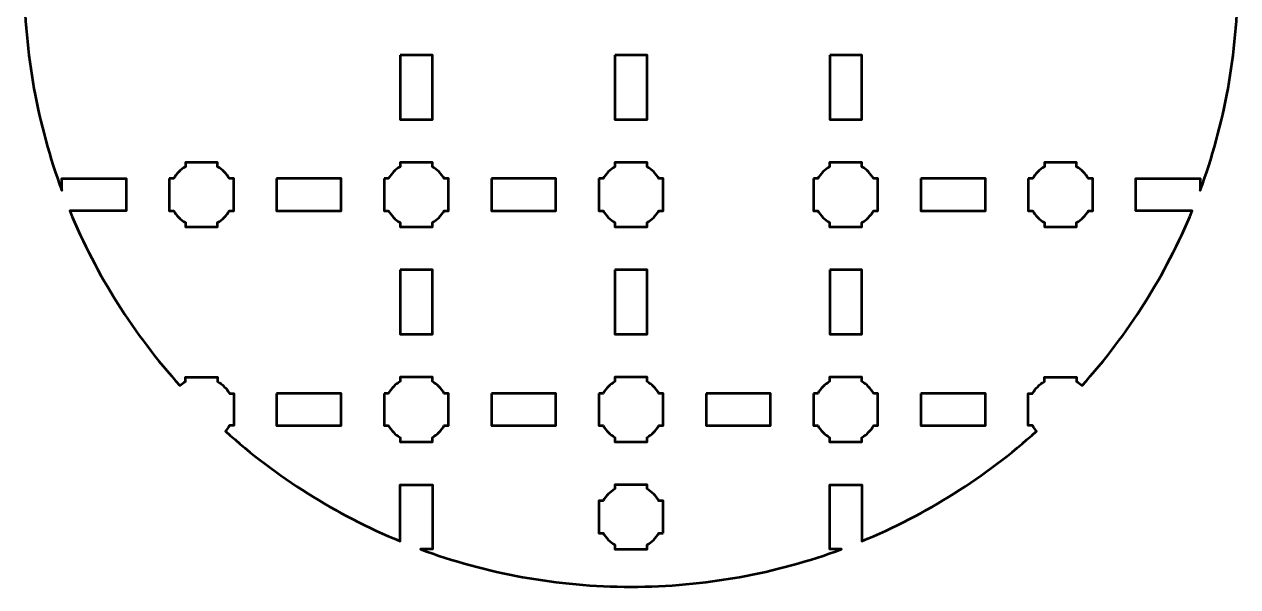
# Model space of a CAD drawing. Header units: centimetres. Extents: x -215 to 208, y -170 to 139.
# Drawn here: x -33.65 to -22.35, y -155.65 to -150.41 of the extents above; entities that cross this region are included whole.
import ezdxf

# ---------------------------------------------------------------- set-up
doc = ezdxf.new("R2010")
doc.units = ezdxf.units.CM
doc.header["$MEASUREMENT"] = 0
doc.layers.add('Layer 1', color=7, linetype='Continuous')

msp = doc.modelspace()

# ---------------------------------------------------------------- linework, layer by layer
at = {"layer": 'Layer 1', "color": 250, "lineweight": 53}
for points, knots in [([(-27.99995, -144.35), (-27.31048, -144.35), (-26.64991, -144.47376), (-26.03899, -144.69995), (-26.03899, -144.69995), (-26.03899, -144.69995), (-26.14994, -144.69995), (-26.14994, -144.69995), (-26.14994, -144.69995), (-26.14994, -144.69995), (-26.14994, -145.29995), (-26.14994, -145.29995), (-26.14994, -145.29995), (-26.14994, -145.29995), (-25.84993, -145.29995), (-25.84993, -145.29995), (-25.84993, -145.29995), (-25.84993, -145.29995), (-25.84993, -144.77407), (-25.84993, -144.77407), (-25.84993, -144.77407), (-25.24837, -145.0219), (-24.69902, -145.37065), (-24.22282, -145.79911), (-24.22282, -145.79911), (-24.23684, -145.81465), (-24.24925, -145.83167), (-24.2598, -145.8499), (-24.2598, -145.8499), (-24.2598, -145.8499), (-24.3, -145.8499), (-24.3, -145.8499), (-24.3, -145.8499), (-24.3, -145.8499), (-24.3, -146.1499), (-24.3, -146.1499), (-24.3, -146.1499), (-24.3, -146.1499), (-24.25985, -146.1499), (-24.25985, -146.1499), (-24.25985, -146.1499), (-24.23352, -146.19545), (-24.19554, -146.23344), (-24.15, -146.2598), (-24.15, -146.2598), (-24.15, -146.2598), (-24.15, -146.2999), (-24.15, -146.2999), (-24.15, -146.2999), (-24.15, -146.2999), (-24.00663, -146.2999), (-24.00663, -146.2999), (-24.00663, -146.2999), (-24.00663, -146.2999), (-23.99995, -146.29998), (-23.99995, -146.29998), (-23.99995, -146.29998), (-23.99995, -146.29998), (-23.99328, -146.2999), (-23.99328, -146.2999), (-23.99328, -146.2999), (-23.99328, -146.2999), (-23.85, -146.2999), (-23.85, -146.2999), (-23.85, -146.2999), (-23.85, -146.2999), (-23.85, -146.25984), (-23.85, -146.25984), (-23.85, -146.25984), (-23.83174, -146.24928), (-23.8147, -146.23684), (-23.79913, -146.2228), (-23.79913, -146.2228), (-23.37062, -146.699), (-23.02184, -147.24839), (-22.77396, -147.84996), (-22.77396, -147.84996), (-22.77396, -147.84996), (-23.29995, -147.84996), (-23.29995, -147.84996), (-23.29995, -147.84996), (-23.29995, -147.84996), (-23.29995, -148.14997), (-23.29995, -148.14997), (-23.29995, -148.14997), (-23.29995, -148.14997), (-22.69995, -148.14997), (-22.69995, -148.14997), (-22.69995, -148.14997), (-22.69995, -148.14997), (-22.69995, -148.03918), (-22.69995, -148.03918), (-22.69995, -148.03918), (-22.47372, -148.65004), (-22.35, -149.31059), (-22.35, -150.00004), (-22.35, -150.00004), (-22.35, -150.68951), (-22.4737, -151.35007), (-22.69995, -151.96092), (-22.69995, -151.96092), (-22.69995, -151.96092), (-22.69995, -151.84996), (-22.69995, -151.84996), (-22.69995, -151.84996), (-22.69995, -151.84996), (-23.29995, -151.84996), (-23.29995, -151.84996), (-23.29995, -151.84996), (-23.29995, -151.84996), (-23.29995, -152.14997), (-23.29995, -152.14997), (-23.29995, -152.14997), (-23.29995, -152.14997), (-22.7739, -152.14997), (-22.7739, -152.14997), (-22.7739, -152.14997), (-23.0218, -152.75151), (-23.37053, -153.30095), (-23.79908, -153.77716), (-23.79908, -153.77716), (-23.81466, -153.7631), (-23.83172, -153.75066), (-23.85, -153.74009), (-23.85, -153.74009), (-23.85, -153.74009), (-23.85, -153.6999), (-23.85, -153.6999), (-23.85, -153.6999), (-23.85, -153.6999), (-24.15, -153.6999), (-24.15, -153.6999), (-24.15, -153.6999), (-24.15, -153.6999), (-24.15, -153.74012), (-24.15, -153.74012), (-24.15, -153.74012), (-24.19551, -153.76645), (-24.23347, -153.80438), (-24.2598, -153.8499), (-24.2598, -153.8499), (-24.2598, -153.8499), (-24.3, -153.8499), (-24.3, -153.8499), (-24.3, -153.8499), (-24.3, -153.8499), (-24.3, -154.1499), (-24.3, -154.1499), (-24.3, -154.1499), (-24.3, -154.1499), (-24.25985, -154.1499), (-24.25985, -154.1499), (-24.25985, -154.1499), (-24.24928, -154.16819), (-24.23683, -154.18526), (-24.22277, -154.20084), (-24.22277, -154.20084), (-24.69897, -154.62932), (-25.24836, -154.97809), (-25.84993, -155.22593), (-25.84993, -155.22593), (-25.84993, -155.22593), (-25.84993, -154.69995), (-25.84993, -154.69995), (-25.84993, -154.69995), (-25.84993, -154.69995), (-26.14994, -154.69995), (-26.14994, -154.69995), (-26.14994, -154.69995), (-26.14994, -154.69995), (-26.14994, -155.29995), (-26.14994, -155.29995), (-26.14994, -155.29995), (-26.14994, -155.29995), (-26.03873, -155.29995), (-26.03873, -155.29995), (-26.03873, -155.29995), (-26.6497, -155.52626), (-27.31038, -155.65), (-27.99995, -155.65), (-27.99995, -155.65), (-28.68954, -155.65), (-29.35021, -155.52621), (-29.96122, -155.29995), (-29.96122, -155.29995), (-29.96122, -155.29995), (-29.84997, -155.29995), (-29.84997, -155.29995), (-29.84997, -155.29995), (-29.84997, -155.29995), (-29.84997, -154.69995), (-29.84997, -154.69995), (-29.84997, -154.69995), (-29.84997, -154.69995), (-30.14997, -154.69995), (-30.14997, -154.69995), (-30.14997, -154.69995), (-30.14997, -154.69995), (-30.14997, -155.22595), (-30.14997, -155.22595), (-30.14997, -155.22595), (-30.75158, -154.97811), (-31.30098, -154.62936), (-31.77719, -154.20087), (-31.77719, -154.20087), (-31.76312, -154.18528), (-31.75065, -154.1682), (-31.74007, -154.1499), (-31.74007, -154.1499), (-31.74007, -154.1499), (-31.7, -154.1499), (-31.7, -154.1499), (-31.7, -154.1499), (-31.7, -154.1499), (-31.7, -154.00461), (-31.7, -154.00461), (-31.7, -154.00461), (-31.7, -154.00461), (-31.69994, -153.99997), (-31.69994, -153.99997), (-31.69994, -153.99997), (-31.69994, -153.99997), (-31.7, -153.99532), (-31.7, -153.99532), (-31.7, -153.99532), (-31.7, -153.99532), (-31.7, -153.8499), (-31.7, -153.8499), (-31.7, -153.8499), (-31.7, -153.8499), (-31.74012, -153.8499), (-31.74012, -153.8499), (-31.74012, -153.8499), (-31.76648, -153.80437), (-31.80447, -153.76642), (-31.85, -153.74009), (-31.85, -153.74009), (-31.85, -153.74009), (-31.85, -153.6999), (-31.85, -153.6999), (-31.85, -153.6999), (-31.85, -153.6999), (-32.15, -153.6999), (-32.15, -153.6999), (-32.15, -153.6999), (-32.15, -153.6999), (-32.15, -153.74012), (-32.15, -153.74012), (-32.15, -153.74012), (-32.16827, -153.75069), (-32.18532, -153.76313), (-32.20089, -153.77718), (-32.20089, -153.77718), (-32.62941, -153.30095), (-32.9782, -152.75156), (-33.22608, -152.14997), (-33.22608, -152.14997), (-33.22608, -152.14997), (-32.69995, -152.14997), (-32.69995, -152.14997), (-32.69995, -152.14997), (-32.69995, -152.14997), (-32.69995, -151.84996), (-32.69995, -151.84996), (-32.69995, -151.84996), (-32.69995, -151.84996), (-33.29995, -151.84996), (-33.29995, -151.84996), (-33.29995, -151.84996), (-33.29995, -151.84996), (-33.29995, -151.96113), (-33.29995, -151.96113), (-33.29995, -151.96113), (-33.52625, -151.35021), (-33.65, -150.68958), (-33.65, -150.00004), (-33.65, -150.00004), (-33.65, -149.31048), (-33.52624, -148.64983), (-33.29995, -148.0389), (-33.29995, -148.0389), (-33.29995, -148.0389), (-33.29995, -148.14997), (-33.29995, -148.14997), (-33.29995, -148.14997), (-33.29995, -148.14997), (-32.69995, -148.14997), (-32.69995, -148.14997), (-32.69995, -148.14997), (-32.69995, -148.14997), (-32.69995, -147.84996), (-32.69995, -147.84996), (-32.69995, -147.84996), (-32.69995, -147.84996), (-33.22604, -147.84996), (-33.22604, -147.84996), (-33.22604, -147.84996), (-32.97815, -147.24837), (-32.62937, -146.69898), (-32.20084, -146.22277), (-32.20084, -146.22277), (-32.18529, -146.2368), (-32.16825, -146.24924), (-32.15, -146.2598), (-32.15, -146.2598), (-32.15, -146.2598), (-32.15, -146.2999), (-32.15, -146.2999), (-32.15, -146.2999), (-32.15, -146.2999), (-32.00663, -146.2999), (-32.00663, -146.2999), (-32.00663, -146.2999), (-32.00663, -146.2999), (-31.99995, -146.29998), (-31.99995, -146.29998), (-31.99995, -146.29998), (-31.99995, -146.29998), (-31.99328, -146.2999), (-31.99328, -146.2999), (-31.99328, -146.2999), (-31.99328, -146.2999), (-31.85, -146.2999), (-31.85, -146.2999), (-31.85, -146.2999), (-31.85, -146.2999), (-31.85, -146.25984), (-31.85, -146.25984), (-31.85, -146.25984), (-31.80442, -146.23348), (-31.76642, -146.19547), (-31.74007, -146.1499), (-31.74007, -146.1499), (-31.74007, -146.1499), (-31.7, -146.1499), (-31.7, -146.1499), (-31.7, -146.1499), (-31.7, -146.1499), (-31.7, -146.00461), (-31.7, -146.00461), (-31.7, -146.00461), (-31.7, -146.00461), (-31.69994, -145.99997), (-31.69994, -145.99997), (-31.69994, -145.99997), (-31.69994, -145.99997), (-31.7, -145.99532), (-31.7, -145.99532), (-31.7, -145.99532), (-31.7, -145.99532), (-31.7, -145.8499), (-31.7, -145.8499), (-31.7, -145.8499), (-31.7, -145.8499), (-31.74012, -145.8499), (-31.74012, -145.8499), (-31.74012, -145.8499), (-31.75068, -145.83166), (-31.76311, -145.81464), (-31.77714, -145.79909), (-31.77714, -145.79909), (-31.30092, -145.37063), (-30.75156, -145.02188), (-30.14997, -144.77405), (-30.14997, -144.77405), (-30.14997, -144.77405), (-30.14997, -145.29995), (-30.14997, -145.29995), (-30.14997, -145.29995), (-30.14997, -145.29995), (-29.84997, -145.29995), (-29.84997, -145.29995), (-29.84997, -145.29995), (-29.84997, -145.29995), (-29.84997, -144.69995), (-29.84997, -144.69995), (-29.84997, -144.69995), (-29.84997, -144.69995), (-29.96096, -144.69995), (-29.96096, -144.69995), (-29.96096, -144.69995), (-29.35002, -144.47376), (-28.68944, -144.35), (-27.99995, -144.35)], [0, 0, 0, 0, 0.01041667, 0.01041667, 0.01041667, 0.01041667, 0.02083333, 0.02083333, 0.02083333, 0.02083333, 0.03125, 0.03125, 0.03125, 0.03125, 0.04166667, 0.04166667, 0.04166667, 0.04166667, 0.05208333, 0.05208333, 0.05208333, 0.05208333, 0.0625, 0.0625, 0.0625, 0.0625, 0.07291667, 0.07291667, 0.07291667, 0.07291667, 0.08333333, 0.08333333, 0.08333333, 0.08333333, 0.09375, 0.09375, 0.09375, 0.09375, 0.10416667, 0.10416667, 0.10416667, 0.10416667, 0.11458333, 0.11458333, 0.11458333, 0.11458333, 0.125, 0.125, 0.125, 0.125, 0.13541667, 0.13541667, 0.13541667, 0.13541667, 0.14583333, 0.14583333, 0.14583333, 0.14583333, 0.15625, 0.15625, 0.15625, 0.15625, 0.16666667, 0.16666667, 0.16666667, 0.16666667, 0.17708333, 0.17708333, 0.17708333, 0.17708333, 0.1875, 0.1875, 0.1875, 0.1875, 0.19791667, 0.19791667, 0.19791667, 0.19791667, 0.20833333, 0.20833333, 0.20833333, 0.20833333, 0.21875, 0.21875, 0.21875, 0.21875, 0.22916667, 0.22916667, 0.22916667, 0.22916667, 0.23958333, 0.23958333, 0.23958333, 0.23958333, 0.25, 0.25, 0.25, 0.25, 0.26041667, 0.26041667, 0.26041667, 0.26041667, 0.27083333, 0.27083333, 0.27083333, 0.27083333, 0.28125, 0.28125, 0.28125, 0.28125, 0.29166667, 0.29166667, 0.29166667, 0.29166667, 0.30208333, 0.30208333, 0.30208333, 0.30208333, 0.3125, 0.3125, 0.3125, 0.3125, 0.32291667, 0.32291667, 0.32291667, 0.32291667, 0.33333333, 0.33333333, 0.33333333, 0.33333333, 0.34375, 0.34375, 0.34375, 0.34375, 0.35416667, 0.35416667, 0.35416667, 0.35416667, 0.36458333, 0.36458333, 0.36458333, 0.36458333, 0.375, 0.375, 0.375, 0.375, 0.38541667, 0.38541667, 0.38541667, 0.38541667, 0.39583333, 0.39583333, 0.39583333, 0.39583333, 0.40625, 0.40625, 0.40625, 0.40625, 0.41666667, 0.41666667, 0.41666667, 0.41666667, 0.42708333, 0.42708333, 0.42708333, 0.42708333, 0.4375, 0.4375, 0.4375, 0.4375, 0.44791667, 0.44791667, 0.44791667, 0.44791667, 0.45833333, 0.45833333, 0.45833333, 0.45833333, 0.46875, 0.46875, 0.46875, 0.46875, 0.47916667, 0.47916667, 0.47916667, 0.47916667, 0.48958333, 0.48958333, 0.48958333, 0.48958333, 0.5, 0.5, 0.5, 0.5, 0.51041667, 0.51041667, 0.51041667, 0.51041667, 0.52083333, 0.52083333, 0.52083333, 0.52083333, 0.53125, 0.53125, 0.53125, 0.53125, 0.54166667, 0.54166667, 0.54166667, 0.54166667, 0.55208333, 0.55208333, 0.55208333, 0.55208333, 0.5625, 0.5625, 0.5625, 0.5625, 0.57291667, 0.57291667, 0.57291667, 0.57291667, 0.58333333, 0.58333333, 0.58333333, 0.58333333, 0.59375, 0.59375, 0.59375, 0.59375, 0.60416667, 0.60416667, 0.60416667, 0.60416667, 0.61458333, 0.61458333, 0.61458333, 0.61458333, 0.625, 0.625, 0.625, 0.625, 0.63541667, 0.63541667, 0.63541667, 0.63541667, 0.64583333, 0.64583333, 0.64583333, 0.64583333, 0.65625, 0.65625, 0.65625, 0.65625, 0.66666667, 0.66666667, 0.66666667, 0.66666667, 0.67708333, 0.67708333, 0.67708333, 0.67708333, 0.6875, 0.6875, 0.6875, 0.6875, 0.69791667, 0.69791667, 0.69791667, 0.69791667, 0.70833333, 0.70833333, 0.70833333, 0.70833333, 0.71875, 0.71875, 0.71875, 0.71875, 0.72916667, 0.72916667, 0.72916667, 0.72916667, 0.73958333, 0.73958333, 0.73958333, 0.73958333, 0.75, 0.75, 0.75, 0.75, 0.76041667, 0.76041667, 0.76041667, 0.76041667, 0.77083333, 0.77083333, 0.77083333, 0.77083333, 0.78125, 0.78125, 0.78125, 0.78125, 0.79166667, 0.79166667, 0.79166667, 0.79166667, 0.80208333, 0.80208333, 0.80208333, 0.80208333, 0.8125, 0.8125, 0.8125, 0.8125, 0.82291667, 0.82291667, 0.82291667, 0.82291667, 0.83333333, 0.83333333, 0.83333333, 0.83333333, 0.84375, 0.84375, 0.84375, 0.84375, 0.85416667, 0.85416667, 0.85416667, 0.85416667, 0.86458333, 0.86458333, 0.86458333, 0.86458333, 0.875, 0.875, 0.875, 0.875, 0.88541667, 0.88541667, 0.88541667, 0.88541667, 0.89583333, 0.89583333, 0.89583333, 0.89583333, 0.90625, 0.90625, 0.90625, 0.90625, 0.91666667, 0.91666667, 0.91666667, 0.91666667, 0.92708333, 0.92708333, 0.92708333, 0.92708333, 0.9375, 0.9375, 0.9375, 0.9375, 0.94791667, 0.94791667, 0.94791667, 0.94791667, 0.95833333, 0.95833333, 0.95833333, 0.95833333, 0.96875, 0.96875, 0.96875, 0.96875, 0.97916667, 0.97916667, 0.97916667, 0.97916667, 0.98958333, 0.98958333, 0.98958333, 0.98958333, 1, 1, 1, 1]), ([(-30.14997, -150.69998), (-30.14997, -150.69998), (-29.84997, -150.69998), (-29.84997, -150.69998), (-29.84997, -150.69998), (-29.84997, -150.69998), (-29.84997, -151.29998), (-29.84997, -151.29998), (-29.84997, -151.29998), (-29.84997, -151.29998), (-30.14997, -151.29998), (-30.14997, -151.29998), (-30.14997, -151.29998), (-30.14997, -151.29998), (-30.14997, -150.69998), (-30.14997, -150.69998)], [0, 0, 0, 0, 0.25, 0.25, 0.25, 0.25, 0.5, 0.5, 0.5, 0.5, 0.75, 0.75, 0.75, 0.75, 1, 1, 1, 1]), ([(-28.15004, -150.69998), (-28.15004, -150.69998), (-27.85004, -150.69998), (-27.85004, -150.69998), (-27.85004, -150.69998), (-27.85004, -150.69998), (-27.85004, -151.29998), (-27.85004, -151.29998), (-27.85004, -151.29998), (-27.85004, -151.29998), (-28.15004, -151.29998), (-28.15004, -151.29998), (-28.15004, -151.29998), (-28.15004, -151.29998), (-28.15004, -150.69998), (-28.15004, -150.69998)], [0, 0, 0, 0, 0.25, 0.25, 0.25, 0.25, 0.5, 0.5, 0.5, 0.5, 0.75, 0.75, 0.75, 0.75, 1, 1, 1, 1]), ([(-26.14994, -150.69998), (-26.14994, -150.69998), (-25.84993, -150.69998), (-25.84993, -150.69998), (-25.84993, -150.69998), (-25.84993, -150.69998), (-25.84993, -151.29998), (-25.84993, -151.29998), (-25.84993, -151.29998), (-25.84993, -151.29998), (-26.14994, -151.29998), (-26.14994, -151.29998), (-26.14994, -151.29998), (-26.14994, -151.29998), (-26.14994, -150.69998), (-26.14994, -150.69998)], [0, 0, 0, 0, 0.25, 0.25, 0.25, 0.25, 0.5, 0.5, 0.5, 0.5, 0.75, 0.75, 0.75, 0.75, 1, 1, 1, 1]), ([(-32.3, -151.8499), (-32.3, -151.8499), (-32.2598, -151.8499), (-32.2598, -151.8499), (-32.2598, -151.8499), (-32.23347, -151.80438), (-32.19551, -151.76645), (-32.15, -151.74012), (-32.15, -151.74012), (-32.15, -151.74012), (-32.15, -151.6999), (-32.15, -151.6999), (-32.15, -151.6999), (-32.15, -151.6999), (-31.85, -151.6999), (-31.85, -151.6999), (-31.85, -151.6999), (-31.85, -151.6999), (-31.85, -151.74009), (-31.85, -151.74009), (-31.85, -151.74009), (-31.80447, -151.76642), (-31.76648, -151.80437), (-31.74012, -151.8499), (-31.74012, -151.8499), (-31.74012, -151.8499), (-31.7, -151.8499), (-31.7, -151.8499), (-31.7, -151.8499), (-31.7, -151.8499), (-31.7, -151.99532), (-31.7, -151.99532), (-31.7, -151.99532), (-31.7, -151.99532), (-31.69994, -151.99997), (-31.69994, -151.99997), (-31.69994, -151.99997), (-31.69994, -151.99997), (-31.7, -152.00461), (-31.7, -152.00461), (-31.7, -152.00461), (-31.7, -152.00461), (-31.7, -152.1499), (-31.7, -152.1499), (-31.7, -152.1499), (-31.7, -152.1499), (-31.74007, -152.1499), (-31.74007, -152.1499), (-31.74007, -152.1499), (-31.76642, -152.19547), (-31.80442, -152.23348), (-31.85, -152.25984), (-31.85, -152.25984), (-31.85, -152.25984), (-31.85, -152.2999), (-31.85, -152.2999), (-31.85, -152.2999), (-31.85, -152.2999), (-31.99328, -152.2999), (-31.99328, -152.2999), (-31.99328, -152.2999), (-31.99328, -152.2999), (-31.99995, -152.29998), (-31.99995, -152.29998), (-31.99995, -152.29998), (-31.99995, -152.29998), (-32.00663, -152.2999), (-32.00663, -152.2999), (-32.00663, -152.2999), (-32.00663, -152.2999), (-32.15, -152.2999), (-32.15, -152.2999), (-32.15, -152.2999), (-32.15, -152.2999), (-32.15, -152.2598), (-32.15, -152.2598), (-32.15, -152.2598), (-32.19554, -152.23344), (-32.23352, -152.19545), (-32.25985, -152.1499), (-32.25985, -152.1499), (-32.25985, -152.1499), (-32.3, -152.1499), (-32.3, -152.1499), (-32.3, -152.1499), (-32.3, -152.1499), (-32.3, -151.8499), (-32.3, -151.8499)], [0, 0, 0, 0, 0.04545455, 0.04545455, 0.04545455, 0.04545455, 0.09090909, 0.09090909, 0.09090909, 0.09090909, 0.13636364, 0.13636364, 0.13636364, 0.13636364, 0.18181818, 0.18181818, 0.18181818, 0.18181818, 0.22727273, 0.22727273, 0.22727273, 0.22727273, 0.27272727, 0.27272727, 0.27272727, 0.27272727, 0.31818182, 0.31818182, 0.31818182, 0.31818182, 0.36363636, 0.36363636, 0.36363636, 0.36363636, 0.40909091, 0.40909091, 0.40909091, 0.40909091, 0.45454545, 0.45454545, 0.45454545, 0.45454545, 0.5, 0.5, 0.5, 0.5, 0.54545455, 0.54545455, 0.54545455, 0.54545455, 0.59090909, 0.59090909, 0.59090909, 0.59090909, 0.63636364, 0.63636364, 0.63636364, 0.63636364, 0.68181818, 0.68181818, 0.68181818, 0.68181818, 0.72727273, 0.72727273, 0.72727273, 0.72727273, 0.77272727, 0.77272727, 0.77272727, 0.77272727, 0.81818182, 0.81818182, 0.81818182, 0.81818182, 0.86363636, 0.86363636, 0.86363636, 0.86363636, 0.90909091, 0.90909091, 0.90909091, 0.90909091, 0.95454545, 0.95454545, 0.95454545, 0.95454545, 1, 1, 1, 1]), ([(-30.3, -151.8499), (-30.3, -151.8499), (-30.2598, -151.8499), (-30.2598, -151.8499), (-30.2598, -151.8499), (-30.23347, -151.80438), (-30.19551, -151.76645), (-30.15, -151.74012), (-30.15, -151.74012), (-30.15, -151.74012), (-30.15, -151.6999), (-30.15, -151.6999), (-30.15, -151.6999), (-30.15, -151.6999), (-29.85, -151.6999), (-29.85, -151.6999), (-29.85, -151.6999), (-29.85, -151.6999), (-29.85, -151.74009), (-29.85, -151.74009), (-29.85, -151.74009), (-29.80447, -151.76642), (-29.76648, -151.80437), (-29.74012, -151.8499), (-29.74012, -151.8499), (-29.74012, -151.8499), (-29.7, -151.8499), (-29.7, -151.8499), (-29.7, -151.8499), (-29.7, -151.8499), (-29.7, -151.99532), (-29.7, -151.99532), (-29.7, -151.99532), (-29.7, -151.99532), (-29.69994, -151.99997), (-29.69994, -151.99997), (-29.69994, -151.99997), (-29.69994, -151.99997), (-29.7, -152.00461), (-29.7, -152.00461), (-29.7, -152.00461), (-29.7, -152.00461), (-29.7, -152.1499), (-29.7, -152.1499), (-29.7, -152.1499), (-29.7, -152.1499), (-29.74007, -152.1499), (-29.74007, -152.1499), (-29.74007, -152.1499), (-29.76642, -152.19547), (-29.80442, -152.23348), (-29.85, -152.25984), (-29.85, -152.25984), (-29.85, -152.25984), (-29.85, -152.2999), (-29.85, -152.2999), (-29.85, -152.2999), (-29.85, -152.2999), (-29.99328, -152.2999), (-29.99328, -152.2999), (-29.99328, -152.2999), (-29.99328, -152.2999), (-29.99995, -152.29998), (-29.99995, -152.29998), (-29.99995, -152.29998), (-29.99995, -152.29998), (-30.00663, -152.2999), (-30.00663, -152.2999), (-30.00663, -152.2999), (-30.00663, -152.2999), (-30.15, -152.2999), (-30.15, -152.2999), (-30.15, -152.2999), (-30.15, -152.2999), (-30.15, -152.2598), (-30.15, -152.2598), (-30.15, -152.2598), (-30.19554, -152.23344), (-30.23352, -152.19545), (-30.25985, -152.1499), (-30.25985, -152.1499), (-30.25985, -152.1499), (-30.3, -152.1499), (-30.3, -152.1499), (-30.3, -152.1499), (-30.3, -152.1499), (-30.3, -151.8499), (-30.3, -151.8499)], [0, 0, 0, 0, 0.04545455, 0.04545455, 0.04545455, 0.04545455, 0.09090909, 0.09090909, 0.09090909, 0.09090909, 0.13636364, 0.13636364, 0.13636364, 0.13636364, 0.18181818, 0.18181818, 0.18181818, 0.18181818, 0.22727273, 0.22727273, 0.22727273, 0.22727273, 0.27272727, 0.27272727, 0.27272727, 0.27272727, 0.31818182, 0.31818182, 0.31818182, 0.31818182, 0.36363636, 0.36363636, 0.36363636, 0.36363636, 0.40909091, 0.40909091, 0.40909091, 0.40909091, 0.45454545, 0.45454545, 0.45454545, 0.45454545, 0.5, 0.5, 0.5, 0.5, 0.54545455, 0.54545455, 0.54545455, 0.54545455, 0.59090909, 0.59090909, 0.59090909, 0.59090909, 0.63636364, 0.63636364, 0.63636364, 0.63636364, 0.68181818, 0.68181818, 0.68181818, 0.68181818, 0.72727273, 0.72727273, 0.72727273, 0.72727273, 0.77272727, 0.77272727, 0.77272727, 0.77272727, 0.81818182, 0.81818182, 0.81818182, 0.81818182, 0.86363636, 0.86363636, 0.86363636, 0.86363636, 0.90909091, 0.90909091, 0.90909091, 0.90909091, 0.95454545, 0.95454545, 0.95454545, 0.95454545, 1, 1, 1, 1]), ([(-28.3, -151.8499), (-28.3, -151.8499), (-28.2598, -151.8499), (-28.2598, -151.8499), (-28.2598, -151.8499), (-28.23347, -151.80438), (-28.19551, -151.76645), (-28.15, -151.74012), (-28.15, -151.74012), (-28.15, -151.74012), (-28.15, -151.6999), (-28.15, -151.6999), (-28.15, -151.6999), (-28.15, -151.6999), (-27.85, -151.6999), (-27.85, -151.6999), (-27.85, -151.6999), (-27.85, -151.6999), (-27.85, -151.74009), (-27.85, -151.74009), (-27.85, -151.74009), (-27.80447, -151.76642), (-27.76648, -151.80437), (-27.74012, -151.8499), (-27.74012, -151.8499), (-27.74012, -151.8499), (-27.7, -151.8499), (-27.7, -151.8499), (-27.7, -151.8499), (-27.7, -151.8499), (-27.7, -151.99532), (-27.7, -151.99532), (-27.7, -151.99532), (-27.7, -151.99532), (-27.69994, -151.99997), (-27.69994, -151.99997), (-27.69994, -151.99997), (-27.69994, -151.99997), (-27.7, -152.00461), (-27.7, -152.00461), (-27.7, -152.00461), (-27.7, -152.00461), (-27.7, -152.1499), (-27.7, -152.1499), (-27.7, -152.1499), (-27.7, -152.1499), (-27.74007, -152.1499), (-27.74007, -152.1499), (-27.74007, -152.1499), (-27.76642, -152.19547), (-27.80442, -152.23348), (-27.85, -152.25984), (-27.85, -152.25984), (-27.85, -152.25984), (-27.85, -152.2999), (-27.85, -152.2999), (-27.85, -152.2999), (-27.85, -152.2999), (-27.99328, -152.2999), (-27.99328, -152.2999), (-27.99328, -152.2999), (-27.99328, -152.2999), (-27.99995, -152.29998), (-27.99995, -152.29998), (-27.99995, -152.29998), (-27.99995, -152.29998), (-28.00663, -152.2999), (-28.00663, -152.2999), (-28.00663, -152.2999), (-28.00663, -152.2999), (-28.15, -152.2999), (-28.15, -152.2999), (-28.15, -152.2999), (-28.15, -152.2999), (-28.15, -152.2598), (-28.15, -152.2598), (-28.15, -152.2598), (-28.19554, -152.23344), (-28.23352, -152.19545), (-28.25985, -152.1499), (-28.25985, -152.1499), (-28.25985, -152.1499), (-28.3, -152.1499), (-28.3, -152.1499), (-28.3, -152.1499), (-28.3, -152.1499), (-28.3, -151.8499), (-28.3, -151.8499)], [0, 0, 0, 0, 0.04545455, 0.04545455, 0.04545455, 0.04545455, 0.09090909, 0.09090909, 0.09090909, 0.09090909, 0.13636364, 0.13636364, 0.13636364, 0.13636364, 0.18181818, 0.18181818, 0.18181818, 0.18181818, 0.22727273, 0.22727273, 0.22727273, 0.22727273, 0.27272727, 0.27272727, 0.27272727, 0.27272727, 0.31818182, 0.31818182, 0.31818182, 0.31818182, 0.36363636, 0.36363636, 0.36363636, 0.36363636, 0.40909091, 0.40909091, 0.40909091, 0.40909091, 0.45454545, 0.45454545, 0.45454545, 0.45454545, 0.5, 0.5, 0.5, 0.5, 0.54545455, 0.54545455, 0.54545455, 0.54545455, 0.59090909, 0.59090909, 0.59090909, 0.59090909, 0.63636364, 0.63636364, 0.63636364, 0.63636364, 0.68181818, 0.68181818, 0.68181818, 0.68181818, 0.72727273, 0.72727273, 0.72727273, 0.72727273, 0.77272727, 0.77272727, 0.77272727, 0.77272727, 0.81818182, 0.81818182, 0.81818182, 0.81818182, 0.86363636, 0.86363636, 0.86363636, 0.86363636, 0.90909091, 0.90909091, 0.90909091, 0.90909091, 0.95454545, 0.95454545, 0.95454545, 0.95454545, 1, 1, 1, 1]), ([(-26.3, -151.8499), (-26.3, -151.8499), (-26.2598, -151.8499), (-26.2598, -151.8499), (-26.2598, -151.8499), (-26.23347, -151.80438), (-26.19551, -151.76645), (-26.15, -151.74012), (-26.15, -151.74012), (-26.15, -151.74012), (-26.15, -151.6999), (-26.15, -151.6999), (-26.15, -151.6999), (-26.15, -151.6999), (-25.85, -151.6999), (-25.85, -151.6999), (-25.85, -151.6999), (-25.85, -151.6999), (-25.85, -151.74009), (-25.85, -151.74009), (-25.85, -151.74009), (-25.80447, -151.76642), (-25.76648, -151.80437), (-25.74012, -151.8499), (-25.74012, -151.8499), (-25.74012, -151.8499), (-25.7, -151.8499), (-25.7, -151.8499), (-25.7, -151.8499), (-25.7, -151.8499), (-25.7, -151.99532), (-25.7, -151.99532), (-25.7, -151.99532), (-25.7, -151.99532), (-25.69994, -151.99997), (-25.69994, -151.99997), (-25.69994, -151.99997), (-25.69994, -151.99997), (-25.7, -152.00461), (-25.7, -152.00461), (-25.7, -152.00461), (-25.7, -152.00461), (-25.7, -152.1499), (-25.7, -152.1499), (-25.7, -152.1499), (-25.7, -152.1499), (-25.74007, -152.1499), (-25.74007, -152.1499), (-25.74007, -152.1499), (-25.76642, -152.19547), (-25.80442, -152.23348), (-25.85, -152.25984), (-25.85, -152.25984), (-25.85, -152.25984), (-25.85, -152.2999), (-25.85, -152.2999), (-25.85, -152.2999), (-25.85, -152.2999), (-25.99328, -152.2999), (-25.99328, -152.2999), (-25.99328, -152.2999), (-25.99328, -152.2999), (-25.99995, -152.29998), (-25.99995, -152.29998), (-25.99995, -152.29998), (-25.99995, -152.29998), (-26.00663, -152.2999), (-26.00663, -152.2999), (-26.00663, -152.2999), (-26.00663, -152.2999), (-26.15, -152.2999), (-26.15, -152.2999), (-26.15, -152.2999), (-26.15, -152.2999), (-26.15, -152.2598), (-26.15, -152.2598), (-26.15, -152.2598), (-26.19554, -152.23344), (-26.23352, -152.19545), (-26.25985, -152.1499), (-26.25985, -152.1499), (-26.25985, -152.1499), (-26.3, -152.1499), (-26.3, -152.1499), (-26.3, -152.1499), (-26.3, -152.1499), (-26.3, -151.8499), (-26.3, -151.8499)], [0, 0, 0, 0, 0.04545455, 0.04545455, 0.04545455, 0.04545455, 0.09090909, 0.09090909, 0.09090909, 0.09090909, 0.13636364, 0.13636364, 0.13636364, 0.13636364, 0.18181818, 0.18181818, 0.18181818, 0.18181818, 0.22727273, 0.22727273, 0.22727273, 0.22727273, 0.27272727, 0.27272727, 0.27272727, 0.27272727, 0.31818182, 0.31818182, 0.31818182, 0.31818182, 0.36363636, 0.36363636, 0.36363636, 0.36363636, 0.40909091, 0.40909091, 0.40909091, 0.40909091, 0.45454545, 0.45454545, 0.45454545, 0.45454545, 0.5, 0.5, 0.5, 0.5, 0.54545455, 0.54545455, 0.54545455, 0.54545455, 0.59090909, 0.59090909, 0.59090909, 0.59090909, 0.63636364, 0.63636364, 0.63636364, 0.63636364, 0.68181818, 0.68181818, 0.68181818, 0.68181818, 0.72727273, 0.72727273, 0.72727273, 0.72727273, 0.77272727, 0.77272727, 0.77272727, 0.77272727, 0.81818182, 0.81818182, 0.81818182, 0.81818182, 0.86363636, 0.86363636, 0.86363636, 0.86363636, 0.90909091, 0.90909091, 0.90909091, 0.90909091, 0.95454545, 0.95454545, 0.95454545, 0.95454545, 1, 1, 1, 1]), ([(-24.3, -151.8499), (-24.3, -151.8499), (-24.2598, -151.8499), (-24.2598, -151.8499), (-24.2598, -151.8499), (-24.23347, -151.80438), (-24.19551, -151.76645), (-24.15, -151.74012), (-24.15, -151.74012), (-24.15, -151.74012), (-24.15, -151.6999), (-24.15, -151.6999), (-24.15, -151.6999), (-24.15, -151.6999), (-23.85, -151.6999), (-23.85, -151.6999), (-23.85, -151.6999), (-23.85, -151.6999), (-23.85, -151.74009), (-23.85, -151.74009), (-23.85, -151.74009), (-23.80447, -151.76642), (-23.76648, -151.80437), (-23.74012, -151.8499), (-23.74012, -151.8499), (-23.74012, -151.8499), (-23.7, -151.8499), (-23.7, -151.8499), (-23.7, -151.8499), (-23.7, -151.8499), (-23.7, -151.99532), (-23.7, -151.99532), (-23.7, -151.99532), (-23.7, -151.99532), (-23.69994, -151.99997), (-23.69994, -151.99997), (-23.69994, -151.99997), (-23.69994, -151.99997), (-23.7, -152.00461), (-23.7, -152.00461), (-23.7, -152.00461), (-23.7, -152.00461), (-23.7, -152.1499), (-23.7, -152.1499), (-23.7, -152.1499), (-23.7, -152.1499), (-23.74007, -152.1499), (-23.74007, -152.1499), (-23.74007, -152.1499), (-23.76642, -152.19547), (-23.80442, -152.23348), (-23.85, -152.25984), (-23.85, -152.25984), (-23.85, -152.25984), (-23.85, -152.2999), (-23.85, -152.2999), (-23.85, -152.2999), (-23.85, -152.2999), (-23.99328, -152.2999), (-23.99328, -152.2999), (-23.99328, -152.2999), (-23.99328, -152.2999), (-23.99995, -152.29998), (-23.99995, -152.29998), (-23.99995, -152.29998), (-23.99995, -152.29998), (-24.00663, -152.2999), (-24.00663, -152.2999), (-24.00663, -152.2999), (-24.00663, -152.2999), (-24.15, -152.2999), (-24.15, -152.2999), (-24.15, -152.2999), (-24.15, -152.2999), (-24.15, -152.2598), (-24.15, -152.2598), (-24.15, -152.2598), (-24.19554, -152.23344), (-24.23352, -152.19545), (-24.25985, -152.1499), (-24.25985, -152.1499), (-24.25985, -152.1499), (-24.3, -152.1499), (-24.3, -152.1499), (-24.3, -152.1499), (-24.3, -152.1499), (-24.3, -151.8499), (-24.3, -151.8499)], [0, 0, 0, 0, 0.04545455, 0.04545455, 0.04545455, 0.04545455, 0.09090909, 0.09090909, 0.09090909, 0.09090909, 0.13636364, 0.13636364, 0.13636364, 0.13636364, 0.18181818, 0.18181818, 0.18181818, 0.18181818, 0.22727273, 0.22727273, 0.22727273, 0.22727273, 0.27272727, 0.27272727, 0.27272727, 0.27272727, 0.31818182, 0.31818182, 0.31818182, 0.31818182, 0.36363636, 0.36363636, 0.36363636, 0.36363636, 0.40909091, 0.40909091, 0.40909091, 0.40909091, 0.45454545, 0.45454545, 0.45454545, 0.45454545, 0.5, 0.5, 0.5, 0.5, 0.54545455, 0.54545455, 0.54545455, 0.54545455, 0.59090909, 0.59090909, 0.59090909, 0.59090909, 0.63636364, 0.63636364, 0.63636364, 0.63636364, 0.68181818, 0.68181818, 0.68181818, 0.68181818, 0.72727273, 0.72727273, 0.72727273, 0.72727273, 0.77272727, 0.77272727, 0.77272727, 0.77272727, 0.81818182, 0.81818182, 0.81818182, 0.81818182, 0.86363636, 0.86363636, 0.86363636, 0.86363636, 0.90909091, 0.90909091, 0.90909091, 0.90909091, 0.95454545, 0.95454545, 0.95454545, 0.95454545, 1, 1, 1, 1]), ([(-31.29995, -151.84996), (-31.29995, -151.84996), (-30.69995, -151.84996), (-30.69995, -151.84996), (-30.69995, -151.84996), (-30.69995, -151.84996), (-30.69995, -152.14997), (-30.69995, -152.14997), (-30.69995, -152.14997), (-30.69995, -152.14997), (-31.29995, -152.14997), (-31.29995, -152.14997), (-31.29995, -152.14997), (-31.29995, -152.14997), (-31.29995, -151.84996), (-31.29995, -151.84996)], [0, 0, 0, 0, 0.25, 0.25, 0.25, 0.25, 0.5, 0.5, 0.5, 0.5, 0.75, 0.75, 0.75, 0.75, 1, 1, 1, 1]), ([(-29.29999, -151.84996), (-29.29999, -151.84996), (-28.69998, -151.84996), (-28.69998, -151.84996), (-28.69998, -151.84996), (-28.69998, -151.84996), (-28.69998, -152.14997), (-28.69998, -152.14997), (-28.69998, -152.14997), (-28.69998, -152.14997), (-29.29999, -152.14997), (-29.29999, -152.14997), (-29.29999, -152.14997), (-29.29999, -152.14997), (-29.29999, -151.84996), (-29.29999, -151.84996)], [0, 0, 0, 0, 0.25, 0.25, 0.25, 0.25, 0.5, 0.5, 0.5, 0.5, 0.75, 0.75, 0.75, 0.75, 1, 1, 1, 1]), ([(-25.29992, -151.84996), (-25.29992, -151.84996), (-24.69992, -151.84996), (-24.69992, -151.84996), (-24.69992, -151.84996), (-24.69992, -151.84996), (-24.69992, -152.14997), (-24.69992, -152.14997), (-24.69992, -152.14997), (-24.69992, -152.14997), (-25.29992, -152.14997), (-25.29992, -152.14997), (-25.29992, -152.14997), (-25.29992, -152.14997), (-25.29992, -151.84996), (-25.29992, -151.84996)], [0, 0, 0, 0, 0.25, 0.25, 0.25, 0.25, 0.5, 0.5, 0.5, 0.5, 0.75, 0.75, 0.75, 0.75, 1, 1, 1, 1]), ([(-30.14997, -152.69995), (-30.14997, -152.69995), (-29.84997, -152.69995), (-29.84997, -152.69995), (-29.84997, -152.69995), (-29.84997, -152.69995), (-29.84997, -153.29995), (-29.84997, -153.29995), (-29.84997, -153.29995), (-29.84997, -153.29995), (-30.14997, -153.29995), (-30.14997, -153.29995), (-30.14997, -153.29995), (-30.14997, -153.29995), (-30.14997, -152.69995), (-30.14997, -152.69995)], [0, 0, 0, 0, 0.25, 0.25, 0.25, 0.25, 0.5, 0.5, 0.5, 0.5, 0.75, 0.75, 0.75, 0.75, 1, 1, 1, 1]), ([(-28.15004, -152.69995), (-28.15004, -152.69995), (-27.85004, -152.69995), (-27.85004, -152.69995), (-27.85004, -152.69995), (-27.85004, -152.69995), (-27.85004, -153.29995), (-27.85004, -153.29995), (-27.85004, -153.29995), (-27.85004, -153.29995), (-28.15004, -153.29995), (-28.15004, -153.29995), (-28.15004, -153.29995), (-28.15004, -153.29995), (-28.15004, -152.69995), (-28.15004, -152.69995)], [0, 0, 0, 0, 0.25, 0.25, 0.25, 0.25, 0.5, 0.5, 0.5, 0.5, 0.75, 0.75, 0.75, 0.75, 1, 1, 1, 1]), ([(-26.14994, -152.69995), (-26.14994, -152.69995), (-25.84993, -152.69995), (-25.84993, -152.69995), (-25.84993, -152.69995), (-25.84993, -152.69995), (-25.84993, -153.29995), (-25.84993, -153.29995), (-25.84993, -153.29995), (-25.84993, -153.29995), (-26.14994, -153.29995), (-26.14994, -153.29995), (-26.14994, -153.29995), (-26.14994, -153.29995), (-26.14994, -152.69995), (-26.14994, -152.69995)], [0, 0, 0, 0, 0.25, 0.25, 0.25, 0.25, 0.5, 0.5, 0.5, 0.5, 0.75, 0.75, 0.75, 0.75, 1, 1, 1, 1]), ([(-30.3, -153.8499), (-30.3, -153.8499), (-30.2598, -153.8499), (-30.2598, -153.8499), (-30.2598, -153.8499), (-30.23347, -153.80438), (-30.19551, -153.76645), (-30.15, -153.74012), (-30.15, -153.74012), (-30.15, -153.74012), (-30.15, -153.6999), (-30.15, -153.6999), (-30.15, -153.6999), (-30.15, -153.6999), (-29.85, -153.6999), (-29.85, -153.6999), (-29.85, -153.6999), (-29.85, -153.6999), (-29.85, -153.74009), (-29.85, -153.74009), (-29.85, -153.74009), (-29.80447, -153.76642), (-29.76648, -153.80437), (-29.74012, -153.8499), (-29.74012, -153.8499), (-29.74012, -153.8499), (-29.7, -153.8499), (-29.7, -153.8499), (-29.7, -153.8499), (-29.7, -153.8499), (-29.7, -153.99532), (-29.7, -153.99532), (-29.7, -153.99532), (-29.7, -153.99532), (-29.69994, -153.99997), (-29.69994, -153.99997), (-29.69994, -153.99997), (-29.69994, -153.99997), (-29.7, -154.00461), (-29.7, -154.00461), (-29.7, -154.00461), (-29.7, -154.00461), (-29.7, -154.1499), (-29.7, -154.1499), (-29.7, -154.1499), (-29.7, -154.1499), (-29.74007, -154.1499), (-29.74007, -154.1499), (-29.74007, -154.1499), (-29.76642, -154.19547), (-29.80442, -154.23348), (-29.85, -154.25984), (-29.85, -154.25984), (-29.85, -154.25984), (-29.85, -154.2999), (-29.85, -154.2999), (-29.85, -154.2999), (-29.85, -154.2999), (-29.99328, -154.2999), (-29.99328, -154.2999), (-29.99328, -154.2999), (-29.99328, -154.2999), (-29.99995, -154.29998), (-29.99995, -154.29998), (-29.99995, -154.29998), (-29.99995, -154.29998), (-30.00663, -154.2999), (-30.00663, -154.2999), (-30.00663, -154.2999), (-30.00663, -154.2999), (-30.15, -154.2999), (-30.15, -154.2999), (-30.15, -154.2999), (-30.15, -154.2999), (-30.15, -154.2598), (-30.15, -154.2598), (-30.15, -154.2598), (-30.19554, -154.23344), (-30.23352, -154.19545), (-30.25985, -154.1499), (-30.25985, -154.1499), (-30.25985, -154.1499), (-30.3, -154.1499), (-30.3, -154.1499), (-30.3, -154.1499), (-30.3, -154.1499), (-30.3, -153.8499), (-30.3, -153.8499)], [0, 0, 0, 0, 0.04545455, 0.04545455, 0.04545455, 0.04545455, 0.09090909, 0.09090909, 0.09090909, 0.09090909, 0.13636364, 0.13636364, 0.13636364, 0.13636364, 0.18181818, 0.18181818, 0.18181818, 0.18181818, 0.22727273, 0.22727273, 0.22727273, 0.22727273, 0.27272727, 0.27272727, 0.27272727, 0.27272727, 0.31818182, 0.31818182, 0.31818182, 0.31818182, 0.36363636, 0.36363636, 0.36363636, 0.36363636, 0.40909091, 0.40909091, 0.40909091, 0.40909091, 0.45454545, 0.45454545, 0.45454545, 0.45454545, 0.5, 0.5, 0.5, 0.5, 0.54545455, 0.54545455, 0.54545455, 0.54545455, 0.59090909, 0.59090909, 0.59090909, 0.59090909, 0.63636364, 0.63636364, 0.63636364, 0.63636364, 0.68181818, 0.68181818, 0.68181818, 0.68181818, 0.72727273, 0.72727273, 0.72727273, 0.72727273, 0.77272727, 0.77272727, 0.77272727, 0.77272727, 0.81818182, 0.81818182, 0.81818182, 0.81818182, 0.86363636, 0.86363636, 0.86363636, 0.86363636, 0.90909091, 0.90909091, 0.90909091, 0.90909091, 0.95454545, 0.95454545, 0.95454545, 0.95454545, 1, 1, 1, 1]), ([(-28.3, -153.8499), (-28.3, -153.8499), (-28.2598, -153.8499), (-28.2598, -153.8499), (-28.2598, -153.8499), (-28.23347, -153.80438), (-28.19551, -153.76645), (-28.15, -153.74012), (-28.15, -153.74012), (-28.15, -153.74012), (-28.15, -153.6999), (-28.15, -153.6999), (-28.15, -153.6999), (-28.15, -153.6999), (-27.85, -153.6999), (-27.85, -153.6999), (-27.85, -153.6999), (-27.85, -153.6999), (-27.85, -153.74009), (-27.85, -153.74009), (-27.85, -153.74009), (-27.80447, -153.76642), (-27.76648, -153.80437), (-27.74012, -153.8499), (-27.74012, -153.8499), (-27.74012, -153.8499), (-27.7, -153.8499), (-27.7, -153.8499), (-27.7, -153.8499), (-27.7, -153.8499), (-27.7, -153.99532), (-27.7, -153.99532), (-27.7, -153.99532), (-27.7, -153.99532), (-27.69994, -153.99997), (-27.69994, -153.99997), (-27.69994, -153.99997), (-27.69994, -153.99997), (-27.7, -154.00461), (-27.7, -154.00461), (-27.7, -154.00461), (-27.7, -154.00461), (-27.7, -154.1499), (-27.7, -154.1499), (-27.7, -154.1499), (-27.7, -154.1499), (-27.74007, -154.1499), (-27.74007, -154.1499), (-27.74007, -154.1499), (-27.76642, -154.19547), (-27.80442, -154.23348), (-27.85, -154.25984), (-27.85, -154.25984), (-27.85, -154.25984), (-27.85, -154.2999), (-27.85, -154.2999), (-27.85, -154.2999), (-27.85, -154.2999), (-27.99328, -154.2999), (-27.99328, -154.2999), (-27.99328, -154.2999), (-27.99328, -154.2999), (-27.99995, -154.29998), (-27.99995, -154.29998), (-27.99995, -154.29998), (-27.99995, -154.29998), (-28.00663, -154.2999), (-28.00663, -154.2999), (-28.00663, -154.2999), (-28.00663, -154.2999), (-28.15, -154.2999), (-28.15, -154.2999), (-28.15, -154.2999), (-28.15, -154.2999), (-28.15, -154.2598), (-28.15, -154.2598), (-28.15, -154.2598), (-28.19554, -154.23344), (-28.23352, -154.19545), (-28.25985, -154.1499), (-28.25985, -154.1499), (-28.25985, -154.1499), (-28.3, -154.1499), (-28.3, -154.1499), (-28.3, -154.1499), (-28.3, -154.1499), (-28.3, -153.8499), (-28.3, -153.8499)], [0, 0, 0, 0, 0.04545455, 0.04545455, 0.04545455, 0.04545455, 0.09090909, 0.09090909, 0.09090909, 0.09090909, 0.13636364, 0.13636364, 0.13636364, 0.13636364, 0.18181818, 0.18181818, 0.18181818, 0.18181818, 0.22727273, 0.22727273, 0.22727273, 0.22727273, 0.27272727, 0.27272727, 0.27272727, 0.27272727, 0.31818182, 0.31818182, 0.31818182, 0.31818182, 0.36363636, 0.36363636, 0.36363636, 0.36363636, 0.40909091, 0.40909091, 0.40909091, 0.40909091, 0.45454545, 0.45454545, 0.45454545, 0.45454545, 0.5, 0.5, 0.5, 0.5, 0.54545455, 0.54545455, 0.54545455, 0.54545455, 0.59090909, 0.59090909, 0.59090909, 0.59090909, 0.63636364, 0.63636364, 0.63636364, 0.63636364, 0.68181818, 0.68181818, 0.68181818, 0.68181818, 0.72727273, 0.72727273, 0.72727273, 0.72727273, 0.77272727, 0.77272727, 0.77272727, 0.77272727, 0.81818182, 0.81818182, 0.81818182, 0.81818182, 0.86363636, 0.86363636, 0.86363636, 0.86363636, 0.90909091, 0.90909091, 0.90909091, 0.90909091, 0.95454545, 0.95454545, 0.95454545, 0.95454545, 1, 1, 1, 1]), ([(-26.3, -153.8499), (-26.3, -153.8499), (-26.2598, -153.8499), (-26.2598, -153.8499), (-26.2598, -153.8499), (-26.23347, -153.80438), (-26.19551, -153.76645), (-26.15, -153.74012), (-26.15, -153.74012), (-26.15, -153.74012), (-26.15, -153.6999), (-26.15, -153.6999), (-26.15, -153.6999), (-26.15, -153.6999), (-25.85, -153.6999), (-25.85, -153.6999), (-25.85, -153.6999), (-25.85, -153.6999), (-25.85, -153.74009), (-25.85, -153.74009), (-25.85, -153.74009), (-25.80447, -153.76642), (-25.76648, -153.80437), (-25.74012, -153.8499), (-25.74012, -153.8499), (-25.74012, -153.8499), (-25.7, -153.8499), (-25.7, -153.8499), (-25.7, -153.8499), (-25.7, -153.8499), (-25.7, -153.99532), (-25.7, -153.99532), (-25.7, -153.99532), (-25.7, -153.99532), (-25.69994, -153.99997), (-25.69994, -153.99997), (-25.69994, -153.99997), (-25.69994, -153.99997), (-25.7, -154.00461), (-25.7, -154.00461), (-25.7, -154.00461), (-25.7, -154.00461), (-25.7, -154.1499), (-25.7, -154.1499), (-25.7, -154.1499), (-25.7, -154.1499), (-25.74007, -154.1499), (-25.74007, -154.1499), (-25.74007, -154.1499), (-25.76642, -154.19547), (-25.80442, -154.23348), (-25.85, -154.25984), (-25.85, -154.25984), (-25.85, -154.25984), (-25.85, -154.2999), (-25.85, -154.2999), (-25.85, -154.2999), (-25.85, -154.2999), (-25.99328, -154.2999), (-25.99328, -154.2999), (-25.99328, -154.2999), (-25.99328, -154.2999), (-25.99995, -154.29998), (-25.99995, -154.29998), (-25.99995, -154.29998), (-25.99995, -154.29998), (-26.00663, -154.2999), (-26.00663, -154.2999), (-26.00663, -154.2999), (-26.00663, -154.2999), (-26.15, -154.2999), (-26.15, -154.2999), (-26.15, -154.2999), (-26.15, -154.2999), (-26.15, -154.2598), (-26.15, -154.2598), (-26.15, -154.2598), (-26.19554, -154.23344), (-26.23352, -154.19545), (-26.25985, -154.1499), (-26.25985, -154.1499), (-26.25985, -154.1499), (-26.3, -154.1499), (-26.3, -154.1499), (-26.3, -154.1499), (-26.3, -154.1499), (-26.3, -153.8499), (-26.3, -153.8499)], [0, 0, 0, 0, 0.04545455, 0.04545455, 0.04545455, 0.04545455, 0.09090909, 0.09090909, 0.09090909, 0.09090909, 0.13636364, 0.13636364, 0.13636364, 0.13636364, 0.18181818, 0.18181818, 0.18181818, 0.18181818, 0.22727273, 0.22727273, 0.22727273, 0.22727273, 0.27272727, 0.27272727, 0.27272727, 0.27272727, 0.31818182, 0.31818182, 0.31818182, 0.31818182, 0.36363636, 0.36363636, 0.36363636, 0.36363636, 0.40909091, 0.40909091, 0.40909091, 0.40909091, 0.45454545, 0.45454545, 0.45454545, 0.45454545, 0.5, 0.5, 0.5, 0.5, 0.54545455, 0.54545455, 0.54545455, 0.54545455, 0.59090909, 0.59090909, 0.59090909, 0.59090909, 0.63636364, 0.63636364, 0.63636364, 0.63636364, 0.68181818, 0.68181818, 0.68181818, 0.68181818, 0.72727273, 0.72727273, 0.72727273, 0.72727273, 0.77272727, 0.77272727, 0.77272727, 0.77272727, 0.81818182, 0.81818182, 0.81818182, 0.81818182, 0.86363636, 0.86363636, 0.86363636, 0.86363636, 0.90909091, 0.90909091, 0.90909091, 0.90909091, 0.95454545, 0.95454545, 0.95454545, 0.95454545, 1, 1, 1, 1]), ([(-31.29995, -153.84993), (-31.29995, -153.84993), (-30.69995, -153.84993), (-30.69995, -153.84993), (-30.69995, -153.84993), (-30.69995, -153.84993), (-30.69995, -154.14993), (-30.69995, -154.14993), (-30.69995, -154.14993), (-30.69995, -154.14993), (-31.29995, -154.14993), (-31.29995, -154.14993), (-31.29995, -154.14993), (-31.29995, -154.14993), (-31.29995, -153.84993), (-31.29995, -153.84993)], [0, 0, 0, 0, 0.25, 0.25, 0.25, 0.25, 0.5, 0.5, 0.5, 0.5, 0.75, 0.75, 0.75, 0.75, 1, 1, 1, 1]), ([(-29.29999, -153.84993), (-29.29999, -153.84993), (-28.69998, -153.84993), (-28.69998, -153.84993), (-28.69998, -153.84993), (-28.69998, -153.84993), (-28.69998, -154.14993), (-28.69998, -154.14993), (-28.69998, -154.14993), (-28.69998, -154.14993), (-29.29999, -154.14993), (-29.29999, -154.14993), (-29.29999, -154.14993), (-29.29999, -154.14993), (-29.29999, -153.84993), (-29.29999, -153.84993)], [0, 0, 0, 0, 0.25, 0.25, 0.25, 0.25, 0.5, 0.5, 0.5, 0.5, 0.75, 0.75, 0.75, 0.75, 1, 1, 1, 1]), ([(-27.29992, -153.84993), (-27.29992, -153.84993), (-26.69992, -153.84993), (-26.69992, -153.84993), (-26.69992, -153.84993), (-26.69992, -153.84993), (-26.69992, -154.14993), (-26.69992, -154.14993), (-26.69992, -154.14993), (-26.69992, -154.14993), (-27.29992, -154.14993), (-27.29992, -154.14993), (-27.29992, -154.14993), (-27.29992, -154.14993), (-27.29992, -153.84993), (-27.29992, -153.84993)], [0, 0, 0, 0, 0.25, 0.25, 0.25, 0.25, 0.5, 0.5, 0.5, 0.5, 0.75, 0.75, 0.75, 0.75, 1, 1, 1, 1]), ([(-25.29995, -153.84993), (-25.29995, -153.84993), (-24.69995, -153.84993), (-24.69995, -153.84993), (-24.69995, -153.84993), (-24.69995, -153.84993), (-24.69995, -154.14993), (-24.69995, -154.14993), (-24.69995, -154.14993), (-24.69995, -154.14993), (-25.29995, -154.14993), (-25.29995, -154.14993), (-25.29995, -154.14993), (-25.29995, -154.14993), (-25.29995, -153.84993), (-25.29995, -153.84993)], [0, 0, 0, 0, 0.25, 0.25, 0.25, 0.25, 0.5, 0.5, 0.5, 0.5, 0.75, 0.75, 0.75, 0.75, 1, 1, 1, 1]), ([(-27.69987, -155.14989), (-27.69987, -155.14989), (-27.74007, -155.14989), (-27.74007, -155.14989), (-27.74007, -155.14989), (-27.7664, -155.19541), (-27.80436, -155.23334), (-27.84987, -155.25967), (-27.84987, -155.25967), (-27.84987, -155.25967), (-27.84987, -155.29989), (-27.84987, -155.29989), (-27.84987, -155.29989), (-27.84987, -155.29989), (-28.14987, -155.29989), (-28.14987, -155.29989), (-28.14987, -155.29989), (-28.14987, -155.29989), (-28.14987, -155.2597), (-28.14987, -155.2597), (-28.14987, -155.2597), (-28.1954, -155.23337), (-28.23339, -155.19542), (-28.25975, -155.14989), (-28.25975, -155.14989), (-28.25975, -155.14989), (-28.29987, -155.14989), (-28.29987, -155.14989), (-28.29987, -155.14989), (-28.29987, -155.14989), (-28.29987, -155.00447), (-28.29987, -155.00447), (-28.29987, -155.00447), (-28.29987, -155.00447), (-28.29993, -154.99982), (-28.29993, -154.99982), (-28.29993, -154.99982), (-28.29993, -154.99982), (-28.29987, -154.99518), (-28.29987, -154.99518), (-28.29987, -154.99518), (-28.29987, -154.99518), (-28.29987, -154.84989), (-28.29987, -154.84989), (-28.29987, -154.84989), (-28.29987, -154.84989), (-28.2598, -154.84989), (-28.2598, -154.84989), (-28.2598, -154.84989), (-28.23345, -154.80432), (-28.19545, -154.76631), (-28.14987, -154.73995), (-28.14987, -154.73995), (-28.14987, -154.73995), (-28.14987, -154.69989), (-28.14987, -154.69989), (-28.14987, -154.69989), (-28.14987, -154.69989), (-28.00659, -154.69989), (-28.00659, -154.69989), (-28.00659, -154.69989), (-28.00659, -154.69989), (-27.99992, -154.69981), (-27.99992, -154.69981), (-27.99992, -154.69981), (-27.99992, -154.69981), (-27.99324, -154.69989), (-27.99324, -154.69989), (-27.99324, -154.69989), (-27.99324, -154.69989), (-27.84987, -154.69989), (-27.84987, -154.69989), (-27.84987, -154.69989), (-27.84987, -154.69989), (-27.84987, -154.73999), (-27.84987, -154.73999), (-27.84987, -154.73999), (-27.80433, -154.76635), (-27.76635, -154.80434), (-27.74002, -154.84989), (-27.74002, -154.84989), (-27.74002, -154.84989), (-27.69987, -154.84989), (-27.69987, -154.84989), (-27.69987, -154.84989), (-27.69987, -154.84989), (-27.69987, -155.14989), (-27.69987, -155.14989)], [0, 0, 0, 0, 0.04545455, 0.04545455, 0.04545455, 0.04545455, 0.09090909, 0.09090909, 0.09090909, 0.09090909, 0.13636364, 0.13636364, 0.13636364, 0.13636364, 0.18181818, 0.18181818, 0.18181818, 0.18181818, 0.22727273, 0.22727273, 0.22727273, 0.22727273, 0.27272727, 0.27272727, 0.27272727, 0.27272727, 0.31818182, 0.31818182, 0.31818182, 0.31818182, 0.36363636, 0.36363636, 0.36363636, 0.36363636, 0.40909091, 0.40909091, 0.40909091, 0.40909091, 0.45454545, 0.45454545, 0.45454545, 0.45454545, 0.5, 0.5, 0.5, 0.5, 0.54545455, 0.54545455, 0.54545455, 0.54545455, 0.59090909, 0.59090909, 0.59090909, 0.59090909, 0.63636364, 0.63636364, 0.63636364, 0.63636364, 0.68181818, 0.68181818, 0.68181818, 0.68181818, 0.72727273, 0.72727273, 0.72727273, 0.72727273, 0.77272727, 0.77272727, 0.77272727, 0.77272727, 0.81818182, 0.81818182, 0.81818182, 0.81818182, 0.86363636, 0.86363636, 0.86363636, 0.86363636, 0.90909091, 0.90909091, 0.90909091, 0.90909091, 0.95454545, 0.95454545, 0.95454545, 0.95454545, 1, 1, 1, 1])]:
    msp.add_open_spline(points, degree=3, knots=knots, dxfattribs=at)

doc.saveas('drawing.dxf')
